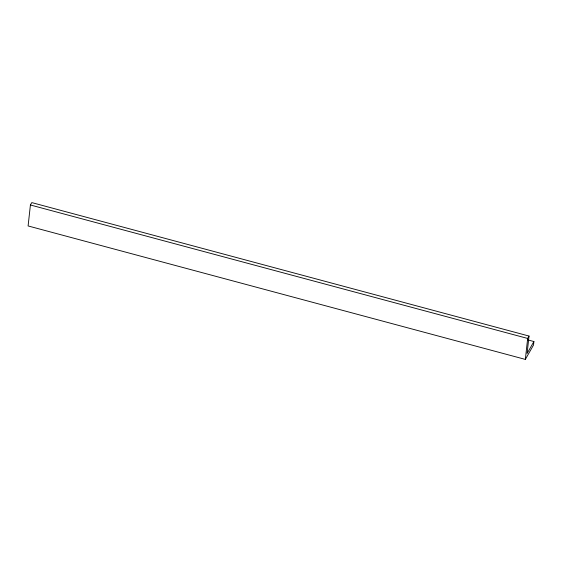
<?xml version="1.0" encoding="UTF-8"?>
<svg xmlns="http://www.w3.org/2000/svg" width="562" height="562" viewBox="0 0 562 562"><rect width="100%" height="100%" fill="white"/><g stroke="black" fill="none" stroke-linecap="round" stroke-linejoin="round"><path stroke-width="0.84" d="M533.9 341.534L527.093 353.519L529.025 336.055L31.774 202.594L30.418 204.99L28.1 225.945L525.351 359.406L533.514 345.033L533.9 341.534L527.971 339.947M525.351 359.406L527.662 338.45L529.025 336.055M30.418 204.99L527.662 338.45"/></g></svg>
